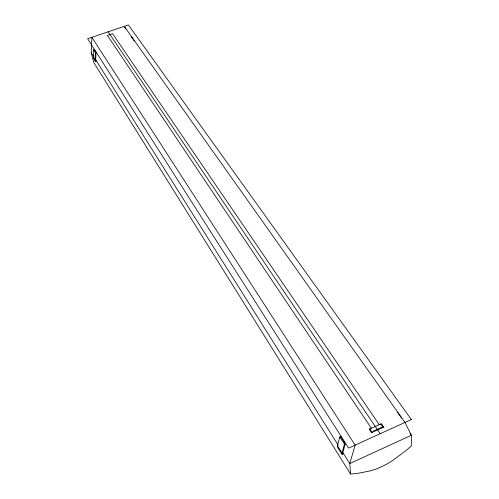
<?xml version="1.0" encoding="UTF-8"?>
<svg xmlns="http://www.w3.org/2000/svg" width="499" height="499" viewBox="0 0 499 499"><rect width="100%" height="100%" fill="white"/><g stroke="black" fill="none" stroke-linecap="round" stroke-linejoin="round"><path stroke-width="0.75" d="M350.554 474.05L93.718 62.394L91.242 52.763L91.86 37.306L355.151 445.133L349.774 463.565L350.554 474.05L356.548 473.57L369.06 471.143A42.983 22.037 -33.8 0 0 393.636 459.76L405.693 450.846L411.369 445.963L411.357 435.278L404.982 422.435L124.263 26.353L125.792 29.017M93.338 57.179L93.644 49.788L94.211 49.601L96.014 52.426L95.689 59.836L96.045 61.227L95.484 61.421L93.338 57.179L95.484 61.421M95.128 60.03L95.446 52.62L93.644 49.788M337.418 445.657L339.831 436.918L340.68 436.538L345.289 443.773L342.819 452.512L342.944 454.034L342.096 454.421L337.555 447.179L337.418 445.657L341.971 452.905L342.096 454.421M341.971 452.905L344.435 444.16L339.831 436.918M344.435 444.16L345.289 443.773M372.822 431.336L381.654 427.325M93.693 58.57L94.255 58.377M95.446 52.62L96.014 52.426M397.609 412.48L401.645 418.181M410.01 433.369L411.357 435.278L349.774 463.565L342.719 452.356M380.718 424L383.064 427.437M379.228 424.68L112.549 33.676L107.391 35.423L371.368 428.242M108.121 31.811L380.213 433.718M369.871 428.922L372.185 432.377M91.242 52.763L93.731 56.718M95.39 59.356L338.154 445.102M134.243 40.974L131.518 36.876L132.291 38.217M383.743 427.125L371.506 432.689L369.191 429.227L381.392 423.695L383.743 427.125M411.344 419.54L348.62 448.108L87.631 38.735L128.418 24.95L411.344 419.54"/></g></svg>
